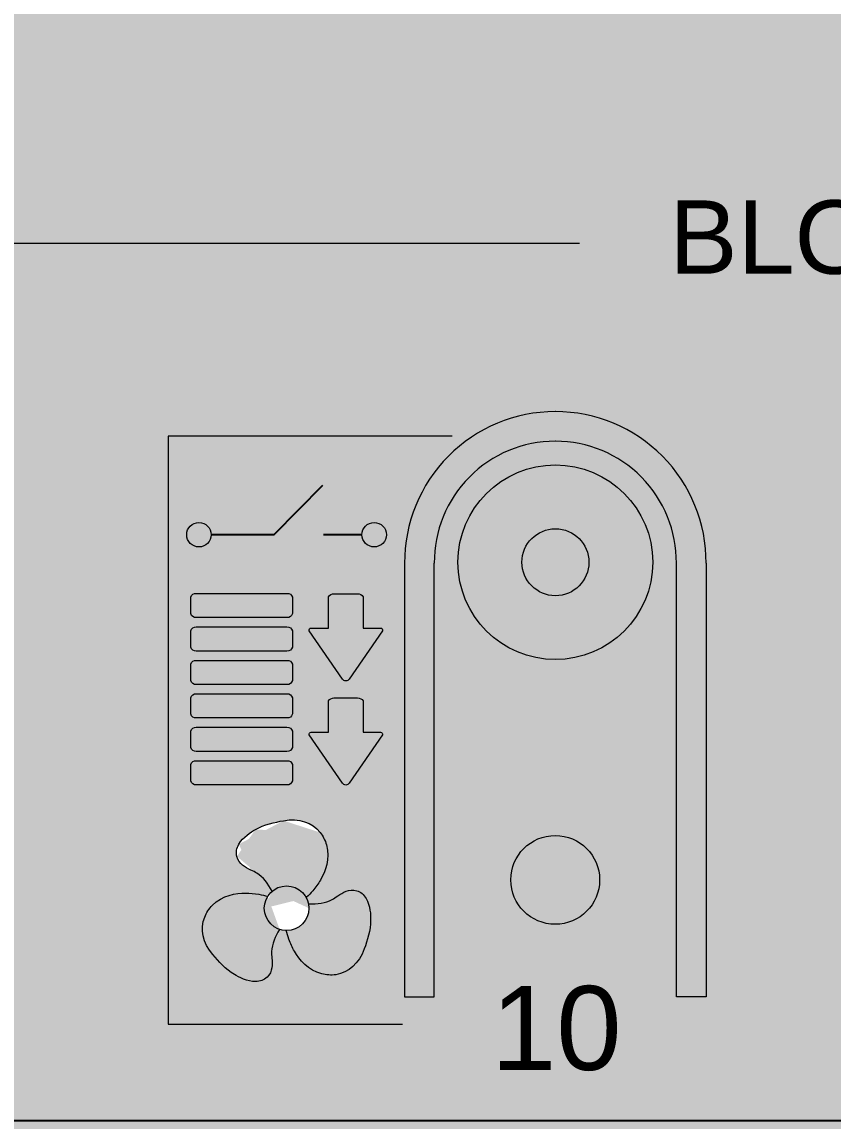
# Model space of a CAD drawing. Header units: millimetres. Extents: x 27500 to 33280, y -10980 to 420.
# Drawn here: x 27970.11 to 27986.65, y 167.57 to 190 of the extents above; entities that cross this region are included whole.
import ezdxf
from ezdxf.enums import TextEntityAlignment as Align

# ---------------------------------------------------------------- set-up
doc = ezdxf.new("R2010")
doc.units = ezdxf.units.MM
doc.layers.add('SX_ZEN_BODY', color=7, linetype='Continuous', true_color=0xefefeb)
doc.layers.add('SX_ZEN_KNX_BLACK', color=7, linetype='Continuous', true_color=0x2b2e31)
doc.styles.get("Standard").update_dxf_attribs({"font": 'arial.ttf'})
doc.styles.add('SX_ZIOMB16V3_Arial', font='arial.ttf')
doc.styles.add('SX_ZIOMB16V3_Arial_Rounded', font='txt')

# ---------------------------------------------------------------- blocks, each defined once
blk = doc.blocks.new('SX_DYN_ZENNIO_G005')
at = {"true_color": 0x2f3236}
h = blk.add_hatch(color=250, dxfattribs=at)
h.dxf.hatch_style = 1
h.paths.add_polyline_path([(18.969, -10.464, 1), (18.469, -10.464, 1)])
h = blk.add_hatch(color=250, dxfattribs=at)
h.dxf.hatch_style = 1
h.paths.add_polyline_path([(22.543, -10.464, 1), (22.043, -10.464, 1)])
h = blk.add_hatch(color=250, dxfattribs=at)
h.dxf.hatch_style = 1
h.paths.add_polyline_path([(20.511, -12.155, 0.37542), (20.626, -12.075), (20.626, -11.742, 0.375871), (20.511, -11.662), (18.666, -11.662), (18.666, -11.662, 0.37542), (18.551, -11.742), (18.551, -12.075, 0.37542), (18.666, -12.155)])
h = blk.add_hatch(color=250, dxfattribs=at)
h.dxf.hatch_style = 1
h.paths.add_polyline_path([(22.46, -12.423, 0.525434), (22.422, -12.368), (22.068, -12.368), (22.068, -11.729, 0.249623), (21.955, -11.669), (21.714, -11.669), (21.473, -11.669, 0.249623), (21.36, -11.729), (21.36, -12.368), (21.006, -12.368, 0.525434), (20.968, -12.423), (21.646, -13.41, 0.25937), (21.714, -13.448, 0.25937), (21.782, -13.41)])
h = blk.add_hatch(color=250, dxfattribs=at)
h.dxf.hatch_style = 1
h.paths.add_polyline_path([(20.511, -12.838, 0.37542), (20.626, -12.758), (20.626, -12.425, 0.375871), (20.511, -12.345), (18.666, -12.345), (18.666, -12.345, 0.37542), (18.551, -12.425), (18.551, -12.758, 0.37542), (18.666, -12.838)])
h = blk.add_hatch(color=250, dxfattribs=at)
h.dxf.hatch_style = 1
h.paths.add_polyline_path([(18.666, -13.028), (18.666, -13.028, 0.37542), (18.551, -13.108), (18.551, -13.441, 0.37542), (18.666, -13.521), (20.511, -13.521, 0.37542), (20.626, -13.441), (20.626, -13.108, 0.375871), (20.511, -13.028)])
h = blk.add_hatch(color=250, dxfattribs=at)
h.dxf.hatch_style = 1
h.paths.add_polyline_path([(20.511, -14.204, 0.37542), (20.626, -14.123), (20.626, -13.791, 0.375871), (20.511, -13.711), (18.666, -13.711), (18.666, -13.711, 0.37542), (18.551, -13.791), (18.551, -14.123, 0.37542), (18.666, -14.204)])
h = blk.add_hatch(color=250, dxfattribs=at)
h.dxf.hatch_style = 1
h.paths.add_polyline_path([(22.46, -14.549, 0.525434), (22.422, -14.493), (22.068, -14.493), (22.068, -13.855, 0.249623), (21.955, -13.795), (21.714, -13.795), (21.473, -13.795, 0.249623), (21.36, -13.855), (21.36, -14.493), (21.006, -14.493, 0.525434), (20.968, -14.549), (21.646, -15.535, 0.25937), (21.714, -15.574, 0.25937), (21.782, -15.535)])
h = blk.add_hatch(color=250, dxfattribs=at)
h.dxf.hatch_style = 1
h.paths.add_polyline_path([(20.511, -14.887, 0.37542), (20.626, -14.806), (20.626, -14.474, 0.375871), (20.511, -14.394), (18.666, -14.394), (18.666, -14.394, 0.37542), (18.551, -14.474), (18.551, -14.806, 0.37542), (18.666, -14.887)])
h = blk.add_hatch(color=250, dxfattribs=at)
h.dxf.hatch_style = 1
h.paths.add_polyline_path([(20.511, -15.57, 0.37542), (20.626, -15.489), (20.626, -15.157, 0.375871), (20.511, -15.077), (18.666, -15.077), (18.666, -15.077, 0.37542), (18.551, -15.157), (18.551, -15.489, 0.37542), (18.666, -15.57)])
h = blk.add_hatch(color=250, dxfattribs=at)
h.dxf.hatch_style = 1
edge = h.paths.add_edge_path()
edge.add_spline(control_points=[(21.043, -17.729), (20.998, -17.78), (20.956, -17.824), (20.914, -17.864)], knot_values=[10, 10, 10, 10, 11, 11, 11, 11], degree=3, periodic=0)
edge.add_arc((20.507, -18.086), 0.455, 0, 27.6257, ccw=False)
edge.add_arc((20.507, -18.086), 0.455, -180, 0, ccw=False)
edge.add_arc((20.507, -18.086), 0.455, 130.5381, 180, ccw=False)
edge.add_spline(control_points=[(20.211, -17.74), (20.211, -17.739), (20.21, -17.739), (20.21, -17.738)], knot_values=[-0.003391, -0.003391, -0.003391, -0.003391, 0, 0, 0, 0], degree=3, periodic=0)
edge.add_spline(control_points=[(20.21, -17.738), (20.135, -17.585), (20.024, -17.452), (19.902, -17.372)], knot_values=[0, 0, 0, 0, 1, 1, 1, 1], degree=3, periodic=0)
edge.add_spline(control_points=[(19.493, -17.029), (19.532, -17.192), (19.664, -17.253), (19.78, -17.308)], knot_values=[2, 2, 2, 2, 3, 3, 3, 3], degree=3, periodic=0)
edge.add_spline(control_points=[(19.532, -16.781), (19.485, -16.863), (19.471, -16.947), (19.493, -17.029)], knot_values=[3, 3, 3, 3, 4, 4, 4, 4], degree=3, periodic=0)
edge.add_spline(control_points=[(19.872, -16.48), (19.781, -16.53), (19.616, -16.636), (19.532, -16.781)], knot_values=[4, 4, 4, 4, 5, 5, 5, 5], degree=3, periodic=0)
edge.add_spline(control_points=[(20.446, -16.3), (20.263, -16.332), (20.052, -16.38), (19.872, -16.48)], knot_values=[5, 5, 5, 5, 6, 6, 6, 6], degree=3, periodic=0)
edge.add_spline(control_points=[(21.192, -16.542), (21.026, -16.332), (20.754, -16.244), (20.446, -16.3)], knot_values=[6, 6, 6, 6, 7, 7, 7, 7], degree=3, periodic=0)
edge.add_spline(control_points=[(21.192, -16.542), (21.248, -16.613), (21.294, -16.705), (21.321, -16.796)], knot_values=[7, 7, 7, 7, 8, 8, 8, 8], degree=3, periodic=0)
edge.add_spline(control_points=[(21.321, -16.796), (21.399, -17.075), (21.298, -17.338), (21.198, -17.511)], knot_values=[8, 8, 8, 8, 9, 9, 9, 9], degree=3, periodic=0)
edge.add_spline(control_points=[(21.198, -17.511), (21.154, -17.587), (21.102, -17.66), (21.043, -17.729)], knot_values=[9, 9, 9, 9, 10, 10, 10, 10], degree=3, periodic=0)
h = blk.add_hatch(color=250, dxfattribs=at)
h.dxf.hatch_style = 1
edge = h.paths.add_edge_path()
edge.add_spline(control_points=[(18.992, -18.028), (18.927, -18.096), (18.87, -18.182), (18.837, -18.266)], knot_values=[7, 7, 7, 7, 8, 8, 8, 8], degree=3, periodic=0)
edge.add_spline(control_points=[(18.837, -18.266), (18.739, -18.514), (18.799, -18.795), (19.001, -19.033)], knot_values=[6, 6, 6, 6, 7, 7, 7, 7], degree=3, periodic=0)
edge.add_spline(control_points=[(19.001, -19.033), (19.12, -19.175), (19.267, -19.335), (19.443, -19.44)], knot_values=[5, 5, 5, 5, 6, 6, 6, 6], degree=3, periodic=0)
edge.add_spline(control_points=[(19.443, -19.44), (19.532, -19.494), (19.708, -19.584), (19.873, -19.584)], knot_values=[4, 4, 4, 4, 5, 5, 5, 5], degree=3, periodic=0)
edge.add_spline(control_points=[(19.873, -19.584), (19.968, -19.584), (20.048, -19.555), (20.108, -19.495)], knot_values=[3, 3, 3, 3, 4, 4, 4, 4], degree=3, periodic=0)
edge.add_spline(control_points=[(20.108, -19.495), (20.229, -19.378), (20.217, -19.234), (20.206, -19.106)], knot_values=[2, 2, 2, 2, 3, 3, 3, 3], degree=3, periodic=0)
edge.add_spline(control_points=[(20.206, -19.106), (20.202, -19.058), (20.198, -19.011), (20.201, -18.968)], knot_values=[1, 1, 1, 1, 2, 2, 2, 2], degree=3, periodic=0)
edge.add_spline(control_points=[(20.201, -18.968), (20.21, -18.822), (20.269, -18.66), (20.364, -18.518)], knot_values=[0, 0, 0, 0, 1, 1, 1, 1], degree=3, periodic=0)
edge.add_arc((20.507, -18.086), 0.455, -211.9959, -108.2832, ccw=False)
edge.add_spline(control_points=[(20.121, -17.845), (20.066, -17.829), (20.005, -17.815), (19.94, -17.801)], knot_values=[10, 10, 10, 10, 10.996755, 10.996755, 10.996755, 10.996755], degree=3, periodic=0)
edge.add_spline(control_points=[(19.94, -17.801), (19.85, -17.785), (19.761, -17.777), (19.673, -17.777)], knot_values=[9, 9, 9, 9, 10, 10, 10, 10], degree=3, periodic=0)
edge.add_spline(control_points=[(19.673, -17.777), (19.474, -17.777), (19.195, -17.82), (18.992, -18.028)], knot_values=[8, 8, 8, 8, 9, 9, 9, 9], degree=3, periodic=0)
at = {"layer": 'SX_ZEN_BODY', "true_color": 0xefefeb}
blk.add_hatch(color=7, dxfattribs=at).paths.add_polyline_path([(0, -22.43), (0, 22.57), (0, 45), (8.425, 45), (59.77, 45), (82.475, 45), (133.82, 45), (140, 45), (140, 22.57), (140, -22.43), (140, -45), (133.82, -45), (82.475, -45), (59.77, -45), (8.425, -45), (0, -45)])
at = {"layer": 'SX_ZEN_KNX_BLACK', "true_color": 0x1c1d1f}
h = blk.add_hatch(color=250, dxfattribs=at)
h.paths.add_polyline_path([(27.935, -11.425), (27.82, -11.8), (27.635, -12.135), (27.39, -12.43), (27.1, -12.675), (26.76, -12.855), (26.39, -12.97), (25.99, -13.01), (25.59, -12.97), (25.215, -12.855), (24.88, -12.675), (24.585, -12.43), (24.34, -12.135), (24.16, -11.8), (24.04, -11.425), (24, -11.025), (24.04, -10.625), (24.16, -10.255), (24.34, -9.915), (24.585, -9.62), (24.88, -9.38), (25.215, -9.195), (25.59, -9.08), (25.99, -9.04), (26.39, -9.08), (26.76, -9.195), (27.1, -9.38), (27.39, -9.62), (27.635, -9.915), (27.82, -10.255), (27.935, -10.625), (27.975, -11.025)])
h.paths.add_polyline_path([(26.62, -10.76), (26.47, -10.545), (26.255, -10.395), (25.99, -10.345), (25.725, -10.395), (25.505, -10.545), (25.36, -10.76), (25.305, -11.025), (25.36, -11.29), (25.505, -11.51), (25.725, -11.655), (25.99, -11.71), (26.255, -11.655), (26.47, -11.51), (26.62, -11.29), (26.67, -11.025)], flags=0)
for points in [[(26.62, -11.29), (26.47, -11.51), (26.255, -11.655), (25.99, -11.71), (25.725, -11.655), (25.505, -11.51), (25.36, -11.29), (25.305, -11.025), (25.36, -10.76), (25.505, -10.545), (25.725, -10.395), (25.99, -10.345), (26.255, -10.395), (26.47, -10.545), (26.62, -10.76), (26.67, -11.025)], [(18.63, -12.15), (18.595, -12.135), (18.565, -12.11), (18.55, -12.075), (18.55, -11.74), (18.565, -11.705), (18.595, -11.68), (18.63, -11.665), (18.665, -11.66), (20.51, -11.66), (20.55, -11.665), (20.585, -11.68), (20.61, -11.705), (20.625, -11.74), (20.625, -12.075), (20.61, -12.11), (20.585, -12.135), (20.55, -12.15), (20.51, -12.155), (18.665, -12.155)], [(21.695, -13.445), (21.675, -13.44), (21.66, -13.425), (21.645, -13.41), (20.97, -12.425), (20.965, -12.415), (20.965, -12.405), (20.97, -12.395), (20.97, -12.385), (20.98, -12.38), (20.985, -12.37), (20.995, -12.37), (21.005, -12.37), (21.36, -12.37), (21.36, -11.73), (21.38, -11.705), (21.41, -11.685), (21.44, -11.675), (21.475, -11.67), (21.715, -11.67), (21.955, -11.67), (21.99, -11.675), (22.02, -11.685), (22.045, -11.705), (22.07, -11.73), (22.07, -12.37), (22.42, -12.37), (22.43, -12.37), (22.44, -12.37), (22.45, -12.38), (22.455, -12.385), (22.46, -12.395), (22.465, -12.405), (22.46, -12.415), (22.46, -12.425), (21.78, -13.41), (21.77, -13.425), (21.755, -13.44), (21.735, -13.445), (21.715, -13.45)], [(18.63, -12.835), (18.595, -12.82), (18.565, -12.795), (18.55, -12.76), (18.55, -12.425), (18.565, -12.39), (18.595, -12.365), (18.63, -12.35), (18.665, -12.345), (20.51, -12.345), (20.55, -12.35), (20.585, -12.365), (20.61, -12.39), (20.625, -12.425), (20.625, -12.76), (20.61, -12.795), (20.585, -12.82), (20.55, -12.835), (20.51, -12.84), (18.665, -12.84)], [(18.63, -13.52), (18.595, -13.5), (18.565, -13.475), (18.55, -13.44), (18.55, -13.11), (18.565, -13.075), (18.595, -13.045), (18.63, -13.03), (18.665, -13.03), (20.51, -13.03), (20.55, -13.03), (20.585, -13.045), (20.61, -13.075), (20.625, -13.11), (20.625, -13.44), (20.61, -13.475), (20.585, -13.5), (20.55, -13.52), (20.51, -13.52), (18.665, -13.52)], [(18.63, -14.2), (18.595, -14.185), (18.565, -14.16), (18.55, -14.125), (18.55, -13.79), (18.565, -13.755), (18.595, -13.73), (18.63, -13.715), (18.665, -13.71), (20.51, -13.71), (20.55, -13.715), (20.585, -13.73), (20.61, -13.755), (20.625, -13.79), (20.625, -14.125), (20.61, -14.16), (20.585, -14.185), (20.55, -14.2), (20.51, -14.205), (18.665, -14.205)], [(21.695, -15.57), (21.675, -15.565), (21.66, -15.55), (21.645, -15.535), (20.97, -14.55), (20.965, -14.54), (20.965, -14.53), (20.97, -14.52), (20.97, -14.51), (20.98, -14.505), (20.985, -14.5), (20.995, -14.495), (21.005, -14.495), (21.36, -14.495), (21.36, -13.855), (21.38, -13.83), (21.41, -13.81), (21.44, -13.8), (21.475, -13.795), (21.715, -13.795), (21.955, -13.795), (21.99, -13.8), (22.02, -13.81), (22.045, -13.83), (22.07, -13.855), (22.07, -14.495), (22.42, -14.495), (22.43, -14.495), (22.44, -14.5), (22.45, -14.505), (22.455, -14.51), (22.46, -14.52), (22.465, -14.53), (22.46, -14.54), (22.46, -14.55), (21.78, -15.535), (21.77, -15.55), (21.755, -15.565), (21.735, -15.57), (21.715, -15.575)], [(18.63, -14.885), (18.595, -14.87), (18.565, -14.84), (18.55, -14.805), (18.55, -14.475), (18.565, -14.44), (18.595, -14.41), (18.63, -14.395), (18.665, -14.395), (20.51, -14.395), (20.55, -14.395), (20.585, -14.41), (20.61, -14.44), (20.625, -14.475), (20.625, -14.805), (20.61, -14.84), (20.585, -14.87), (20.55, -14.885), (20.51, -14.885), (18.665, -14.885)], [(18.63, -15.565), (18.595, -15.55), (18.565, -15.525), (18.55, -15.49), (18.55, -15.155), (18.565, -15.12), (18.595, -15.095), (18.63, -15.08), (18.665, -15.075), (20.51, -15.075), (20.55, -15.08), (20.585, -15.095), (20.61, -15.12), (20.625, -15.155), (20.625, -15.49), (20.61, -15.525), (20.585, -15.55), (20.55, -15.565), (20.51, -15.57), (18.665, -15.57)], [(26.82, -17.86), (26.625, -18.15), (26.34, -18.345), (25.985, -18.415), (25.635, -18.345), (25.345, -18.15), (25.15, -17.86), (25.08, -17.51), (25.15, -17.155), (25.345, -16.87), (25.635, -16.675), (25.985, -16.6), (26.34, -16.675), (26.625, -16.87), (26.82, -17.155), (26.89, -17.51)]]:
    blk.add_hatch(color=250, dxfattribs=at).paths.add_polyline_path(points)
at = {"color": 250, "lineweight": 5, "true_color": 0x2f3236}
blk.add_line((26.483, -4.521), (11.893, -4.521), dxfattribs=at)
at = {"color": 250, "true_color": 0x2f3236}
blk.add_line((140, -22.429), (0, -22.429), dxfattribs=at)
at = {"color": 250, "lineweight": 5, "true_color": 0x2f3236}
for points in [[(23.886, -8.454), (18.093, -8.454), (18.093, -20.455), (22.868, -20.455)], [(20.21, -17.738), (20.21, -17.738)], [(20.963, -17.995), (20.963, -17.995)]]:
    blk.add_lwpolyline(points, dxfattribs=at)
at = {"color": 250, "true_color": 0x2f3236}
for points in [[(21.24, -9.462), (20.248, -10.464), (18.969, -10.464)], [(22.043, -10.464), (21.257, -10.464)]]:
    blk.add_lwpolyline(points, dxfattribs=at)
at = {"color": 250, "lineweight": 9, "true_color": 0x2f3236}
for points in [[(22.914, -11.048), (22.914, -19.892), (23.518, -19.892), (23.518, -11.048)], [(29.062, -11.048), (29.062, -19.892), (28.458, -19.892), (28.458, -11.048)]]:
    blk.add_lwpolyline(points, dxfattribs=at)
at = {"color": 250, "lineweight": 5, "true_color": 0x2f3236}
for points in [[(18.666, -12.155), (18.666, -12.155, -0.37542), (18.551, -12.075), (18.551, -11.742), (18.551, -11.742, -0.37542), (18.666, -11.662), (18.666, -11.662), (20.511, -11.662, -0.37542), (20.626, -11.742), (20.626, -11.742), (20.626, -12.075, -0.37542), (20.511, -12.155), (18.666, -12.155)], [(21.714, -13.448, -0.25937), (21.646, -13.41), (20.968, -12.423, -0.525434), (21.006, -12.368), (21.36, -12.368), (21.36, -11.729, -0.249623), (21.473, -11.669), (21.714, -11.669), (21.955, -11.669, -0.249623), (22.068, -11.729), (22.068, -12.368), (22.422, -12.368, -0.525434), (22.46, -12.423), (21.782, -13.41, -0.25937), (21.714, -13.448)], [(18.666, -12.838), (18.666, -12.838, -0.37542), (18.551, -12.758), (18.551, -12.425), (18.551, -12.425, -0.37542), (18.666, -12.345), (18.666, -12.345), (20.511, -12.345, -0.37542), (20.626, -12.425), (20.626, -12.425), (20.626, -12.758, -0.37542), (20.511, -12.838), (18.666, -12.838)], [(18.666, -13.521), (18.666, -13.521, -0.37542), (18.551, -13.441), (18.551, -13.108), (18.551, -13.108, -0.37542), (18.666, -13.028), (18.666, -13.028), (20.511, -13.028, -0.37542), (20.626, -13.108), (20.626, -13.108), (20.626, -13.441, -0.37542), (20.511, -13.521), (18.666, -13.521)], [(18.666, -14.204), (18.666, -14.204, -0.37542), (18.551, -14.123), (18.551, -13.791), (18.551, -13.791, -0.37542), (18.666, -13.711), (18.666, -13.711), (20.511, -13.711, -0.37542), (20.626, -13.791), (20.626, -13.791), (20.626, -14.123, -0.37542), (20.511, -14.204), (18.666, -14.204)], [(21.714, -15.574, -0.25937), (21.646, -15.535), (20.968, -14.549, -0.525434), (21.006, -14.493), (21.36, -14.493), (21.36, -13.855, -0.249623), (21.473, -13.795), (21.714, -13.795), (21.955, -13.795, -0.249623), (22.068, -13.855), (22.068, -14.493), (22.422, -14.493, -0.525434), (22.46, -14.549), (21.782, -15.535, -0.25937), (21.714, -15.574)], [(18.666, -14.887), (18.666, -14.887, -0.37542), (18.551, -14.806), (18.551, -14.474), (18.551, -14.474, -0.37542), (18.666, -14.394), (18.666, -14.394), (20.511, -14.394, -0.37542), (20.626, -14.474), (20.626, -14.474), (20.626, -14.806, -0.37542), (20.511, -14.887), (18.666, -14.887)], [(18.666, -15.57), (18.666, -15.57, -0.37542), (18.551, -15.489), (18.551, -15.157), (18.551, -15.157, -0.37542), (18.666, -15.077), (18.666, -15.077), (20.511, -15.077, -0.37542), (20.626, -15.157), (20.626, -15.157), (20.626, -15.489, -0.37542), (20.511, -15.57), (18.666, -15.57)]]:
    blk.add_lwpolyline(points, format="xyb", dxfattribs=at)
at = {"color": 250, "lineweight": 9, "true_color": 0x2f3236}
for centre, radius in [((25.988, -11.026), 1.986), ((25.989, -11.026), 0.683), ((25.985, -17.508), 0.906)]:
    blk.add_circle(centre, radius, dxfattribs=at)
at = {"color": 250, "lineweight": 5, "true_color": 0x2f3236}
for centre, radius in [((18.719, -10.464), 0.25), ((22.293, -10.464), 0.25), ((20.507, -18.086), 0.455)]:
    blk.add_circle(centre, radius, dxfattribs=at)
at = {"color": 250, "lineweight": 9, "true_color": 0x2f3236}
for centre, radius, start, end in [((25.988, -11.026), 3.074, 90.0467, 180.4088), ((25.988, -11.026), 3.074, 359.5912, 89.9533), ((25.989, -11.026), 2.47, 90.0713, 180.5088), ((25.987, -11.026), 2.47, 359.4912, 89.9287)]:
    blk.add_arc(centre, radius, start, end, dxfattribs=at)
at = {"color": 250, "lineweight": 5, "true_color": 0x2f3236}
for points, knots in [([(20.211, -17.74), (20.211, -17.739), (20.21, -17.739), (20.21, -17.738), (20.135, -17.585), (20.024, -17.452), (19.902, -17.372), (19.866, -17.348), (19.823, -17.328), (19.78, -17.308), (19.664, -17.253), (19.532, -17.192), (19.493, -17.029), (19.471, -16.947), (19.485, -16.863), (19.532, -16.781), (19.616, -16.636), (19.781, -16.53), (19.872, -16.48), (20.052, -16.38), (20.263, -16.332), (20.446, -16.3), (20.754, -16.244), (21.026, -16.332), (21.192, -16.542), (21.248, -16.613), (21.294, -16.705), (21.321, -16.796), (21.399, -17.075), (21.298, -17.338), (21.198, -17.511), (21.154, -17.587), (21.102, -17.66), (21.043, -17.729), (20.998, -17.78), (20.956, -17.824), (20.914, -17.864), (20.913, -17.865), (20.912, -17.867), (20.911, -17.868), (20.91, -17.869), (20.909, -17.87), (20.908, -17.871)], [-0.003391, -0.003391, -0.003391, -0.003391, 0, 0, 0, 1, 1, 1, 2, 2, 2, 3, 3, 3, 4, 4, 4, 5, 5, 5, 6, 6, 6, 7, 7, 7, 8, 8, 8, 9, 9, 9, 10, 10, 10, 11, 11, 11, 11.025687, 11.025687, 11.025687, 11.052417, 11.052417, 11.052417, 11.052417]), ([(20.953, -17.994), (20.956, -17.994), (20.959, -17.994), (20.963, -17.995), (21.133, -18.007), (21.303, -17.977), (21.434, -17.912), (21.473, -17.891), (21.511, -17.865), (21.55, -17.837), (21.655, -17.765), (21.775, -17.681), (21.937, -17.729), (22.018, -17.75), (22.083, -17.805), (22.131, -17.888), (22.213, -18.031), (22.223, -18.227), (22.221, -18.331), (22.218, -18.536), (22.153, -18.744), (22.09, -18.919), (21.984, -19.213), (21.772, -19.405), (21.508, -19.444), (21.418, -19.458), (21.315, -19.45), (21.224, -19.428), (20.943, -19.357), (20.766, -19.137), (20.666, -18.965), (20.623, -18.888), (20.585, -18.806), (20.555, -18.72), (20.532, -18.656), (20.515, -18.598), (20.501, -18.541)], [-0.019894, -0.019894, -0.019894, -0.019894, 0, 0, 0, 1, 1, 1, 2, 2, 2, 3, 3, 3, 4, 4, 4, 5, 5, 5, 6, 6, 6, 7, 7, 7, 8, 8, 8, 9, 9, 9, 10, 10, 10, 11, 11, 11, 11]), ([(20.364, -18.518), (20.364, -18.518), (20.364, -18.518), (20.364, -18.518), (20.269, -18.66), (20.21, -18.822), (20.201, -18.968), (20.198, -19.011), (20.202, -19.058), (20.206, -19.106), (20.217, -19.234), (20.229, -19.378), (20.108, -19.495), (20.048, -19.555), (19.968, -19.584), (19.873, -19.584), (19.708, -19.584), (19.532, -19.494), (19.443, -19.44), (19.267, -19.335), (19.12, -19.175), (19.001, -19.033), (18.799, -18.795), (18.739, -18.514), (18.837, -18.266), (18.87, -18.182), (18.927, -18.096), (18.992, -18.028), (19.195, -17.82), (19.474, -17.777), (19.673, -17.777), (19.761, -17.777), (19.85, -17.785), (19.94, -17.801), (20.005, -17.815), (20.066, -17.829), (20.121, -17.845)], [-0.000042, -0.000042, -0.000042, -0.000042, 0, 0, 0, 1, 1, 1, 2, 2, 2, 3, 3, 3, 4, 4, 4, 5, 5, 5, 6, 6, 6, 7, 7, 7, 8, 8, 8, 9, 9, 9, 10, 10, 10, 10.996755, 10.996755, 10.996755, 10.996755])]:
    blk.add_open_spline(points, degree=3, knots=knots, dxfattribs=at)
at = {"color": 250, "true_color": 0x2f3236}
for s, insert, char_height, attachment_point, style in [('{\\fArial|b0|i0|c0|p34;BLOCK \\fBookman Old Style|b0|i0|c0|p34;III}', (28.308, -5.16), 1.49881, 7, 'SX_ZIOMB16V3_Arial_Rounded'), ('10', (26.007, -20.543), 1.7146, 5, 'SX_ZIOMB16V3_Arial')]:
    blk.add_mtext(s, dxfattribs=dict(at, insert=insert, char_height=char_height, attachment_point=attachment_point, style=style))
blk = doc.blocks.new('*U461')
blk.add_blockref('SX_DYN_ZENNIO_G005', (0, 0))
at = {"color": 5, "flags": 1}
for tag, p in [('UFH_ACTUATOR_1', (26.299, 47.198)), ('UFH_ACTUATOR_2', (32.649, 47.198)), ('UFH_ACTUATOR_3', (39.025, 47.198)), ('UFH_ACTUATOR_4', (45.375, 47.198)), ('UFH_ACTUATOR_5', (51.7, 47.198)), ('UFH_ACTUATOR_6', (58.05, 47.198)), ('UFH_ACTUATOR_7', (64.425, 47.198)), ('UFH_ACTUATOR_8', (70.775, 47.198)), ('DALI_OUTPUT', (70.675, 46.478)), ('OUTPUT_10', (158.513, 47.837)), ('OUTPUT_11', (164.858, 47.837)), ('OUTPUT_12', (183.901, 47.837)), ('OUTPUT_4', (59.122, 47.837)), ('OUTPUT_1', (14.691, 47.837)), ('OUTPUT_2', (33.734, 47.837)), ('OUTPUT_3', (40.079, 47.837)), ('OUTPUT_5', (79.31, 47.837)), ('OUTPUT_6', (98.353, 47.837)), ('OUTPUT_7', (104.698, 47.837)), ('OUTPUT_8', (123.74, 47.837)), ('OUTPUT_9', (139.47, 47.837))]:
    blk.add_attdef(tag, p, '', height=2.5, rotation=90, dxfattribs=at)
at = {"color": 3, "flags": 1}
for tag, p in [('REFERENCE', (40.498, 35.586)), ('PHYSICAL_ADD.', (40.85, 32.03)), ('PHYSICAL.ADD.', (62.279, 28.377))]:
    blk.add_attdef(tag, text='', height=2.5, dxfattribs=at).set_placement(p, align=Align.CENTER)
at = {"flags": 1}
for tag in ['WIDTH_MM', 'SOURCE_BLOCK', 'MODEL', 'HEIGHT_MM']:
    blk.add_attdef(tag, (0, 0), '', height=1, dxfattribs=at)
at = {"color": 5, "flags": 1}
for tag, p in [('OUTPUT_13', (13.614, -47.997)), ('OUTPUT_14', (32.657, -47.997)), ('OUTPUT_15', (39.002, -47.997)), ('OUTPUT_16', (58.045, -47.997)), ('OUTPUT_17', (79.31, -48.045)), ('OUTPUT_18', (98.353, -48.045)), ('OUTPUT_19', (104.698, -48.045)), ('OUTPUT_20', (123.74, -48.045)), ('OUTPUT_21', (139.47, -48.045)), ('OUTPUT_22', (158.513, -48.045)), ('OUTPUT_23', (164.858, -48.045)), ('OUTPUT_24', (183.901, -48.045))]:
    blk.add_attdef(tag, text='', height=2.5, rotation=90, dxfattribs=at).set_placement(p, align=Align.RIGHT)

msp = doc.modelspace()

# ---------------------------------------------------------------- block references
msp.add_blockref('*U461', (27955, 190))

doc.saveas('drawing.dxf')
